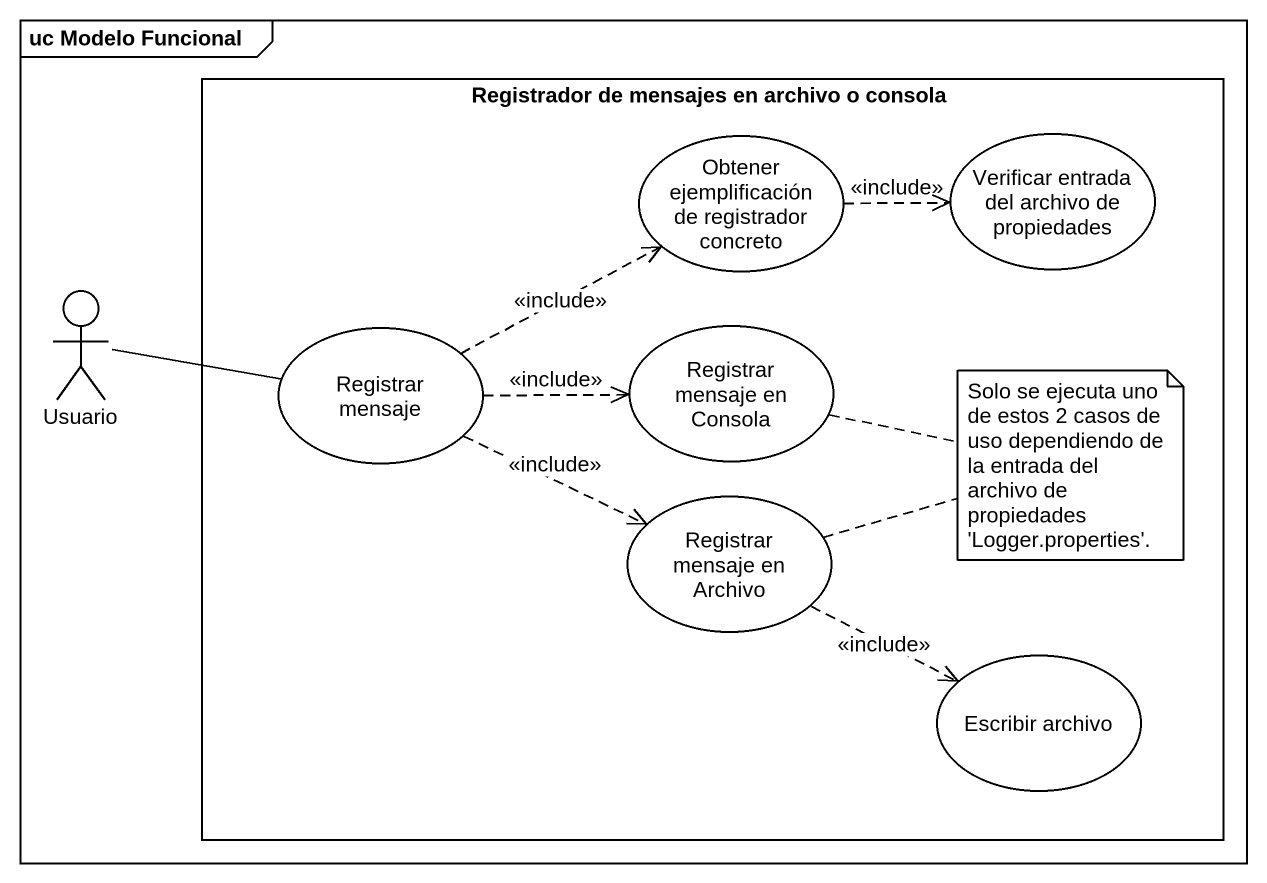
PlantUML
@startuml
mainframe uc Modelo Funcional
rectangle "Registrador de mensajes en archivo o consola" as Registrador_de_mensajes_en {
  usecase "Obtener ejemplificación de registrador concreto" as Obtener_ejemplificación_de
  usecase "Verificar entrada del archivo de propiedades" as Verificar_entrada_del
  usecase "Registrar mensaje" as Registrar_mensaje
  usecase "Registrar mensaje en Consola" as Registrar_mensaje_en_Consola
  usecase "Registrar mensaje en Archivo" as Registrar_mensaje_en_Archivo
  usecase "Escribir archivo" as Escribir_archivo
}
actor Usuario
Obtener_ejemplificación_de .right.> Verificar_entrada_del : <<include>>
Usuario -right- Registrar_mensaje
Registrar_mensaje .right.> Obtener_ejemplificación_de : <<include>>
Registrar_mensaje .right.> Registrar_mensaje_en_Consola : <<include>>
Registrar_mensaje .right.> Registrar_mensaje_en_Archivo : <<include>>
Registrar_mensaje_en_Archivo .right.> Escribir_archivo : <<include>>
note as N1
  Solo se ejecuta uno de estos 2 casos de uso dependiendo de la entrada del archivo de propiedades 'Logger.properties'.
end note
N1 .. Registrar_mensaje_en_Consola
N1 .. Registrar_mensaje_en_Archivo
@enduml
